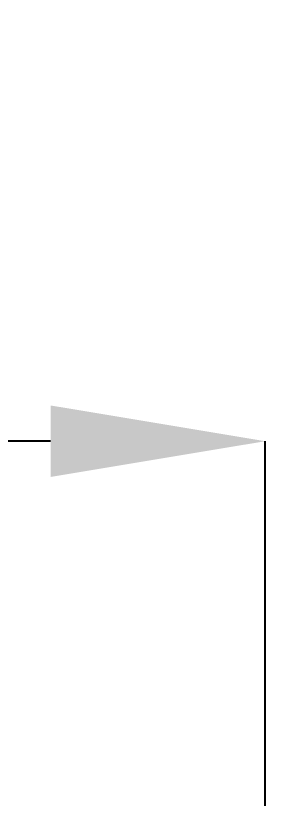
# Model space of a CAD drawing. Header units: millimetres. Extents: x 6878 to 9473, y 4568 to 6402.
# Drawn here: x 8996.4 to 9022.5, y 5659 to 5741.1 of the extents above; entities that cross this region are included whole.
import ezdxf

# ---------------------------------------------------------------- set-up
doc = ezdxf.new("R2010")
doc.units = ezdxf.units.MM
doc.header["$LTSCALE"] = 10
doc.styles.add('SLDTEXTSTYLE0', font='TXT', dxfattribs={"width": 0.75})
doc.dimstyles.new('SLDDIMSTYLE16', dxfattribs={"dimscale": 15, "dimtxt": 2.116667, "dimasz": 1.5, "dimexe": 0, "dimexo": 0.0625, "dimgap": 0.529167, "dimtad": 1, "dimdec": 0, "dimrnd": 1e-09, "dimzin": 12, "dimdsep": 46, "dimtxsty": 'SLDTEXTSTYLE0', "dimcen": 0.09, "dimadec": 0, "dimazin": 3, "dimtfac": 1, "dimtdec": 0, "dimtmove": 0, "dimatfit": 0, "dimfxl": 1, "dimfrac": 2, "dimtolj": 1, "dimtzin": 12, "dimarcsym": 0})

# ---------------------------------------------------------------- blocks, each defined once
blk = doc.blocks.new('*D26')
at = {"color": 0, "lineweight": -2, "transparency": 16777216}
for p, q in [((8870.54, 5638.332), (8870.54, 5696.462)), ((9000.04, 5696.462), (8893.04, 5696.462)), ((9022.54, 5638.333), (9022.54, 5696.462))]:
    blk.add_line(p, q, dxfattribs=at)
at = {"color": 0, "transparency": 16777216}
for points in [[(8893.04, 5700.212), (8893.04, 5692.712), (8870.54, 5696.462)], [(9000.04, 5700.212), (9000.04, 5692.712), (9022.54, 5696.462)]]:
    blk.add_solid(points, dxfattribs=at)
at = {"layer": 'Defpoints', "color": 0, "transparency": 16777216}
for p in [(8870.54, 5696.462), (8870.54, 5637.395), (9022.54, 5637.395)]:
    blk.add_point(p, dxfattribs=at)
at = {"color": 0, "transparency": 16777216, "insert": (8946.54, 5720.275), "char_height": 31.75, "attachment_point": 5, "style": 'SLDTEXTSTYLE0'}
blk.add_mtext('\\A1;P=152', dxfattribs=at)

msp = doc.modelspace()

# ---------------------------------------------------------------- dimensions: what is measured, and where the dimension line sits
dim = msp.add_linear_dim(base=(8870.54, 5696.462), p1=(9022.54, 5637.395), p2=(8870.54, 5637.395), text='P=<>', dimstyle='SLDDIMSTYLE16')
dim.commit()
dim.dimension.update_dxf_attribs({"geometry": '*D26', "text_midpoint": (8946.54, 5720.275)})

doc.saveas('drawing.dxf')
